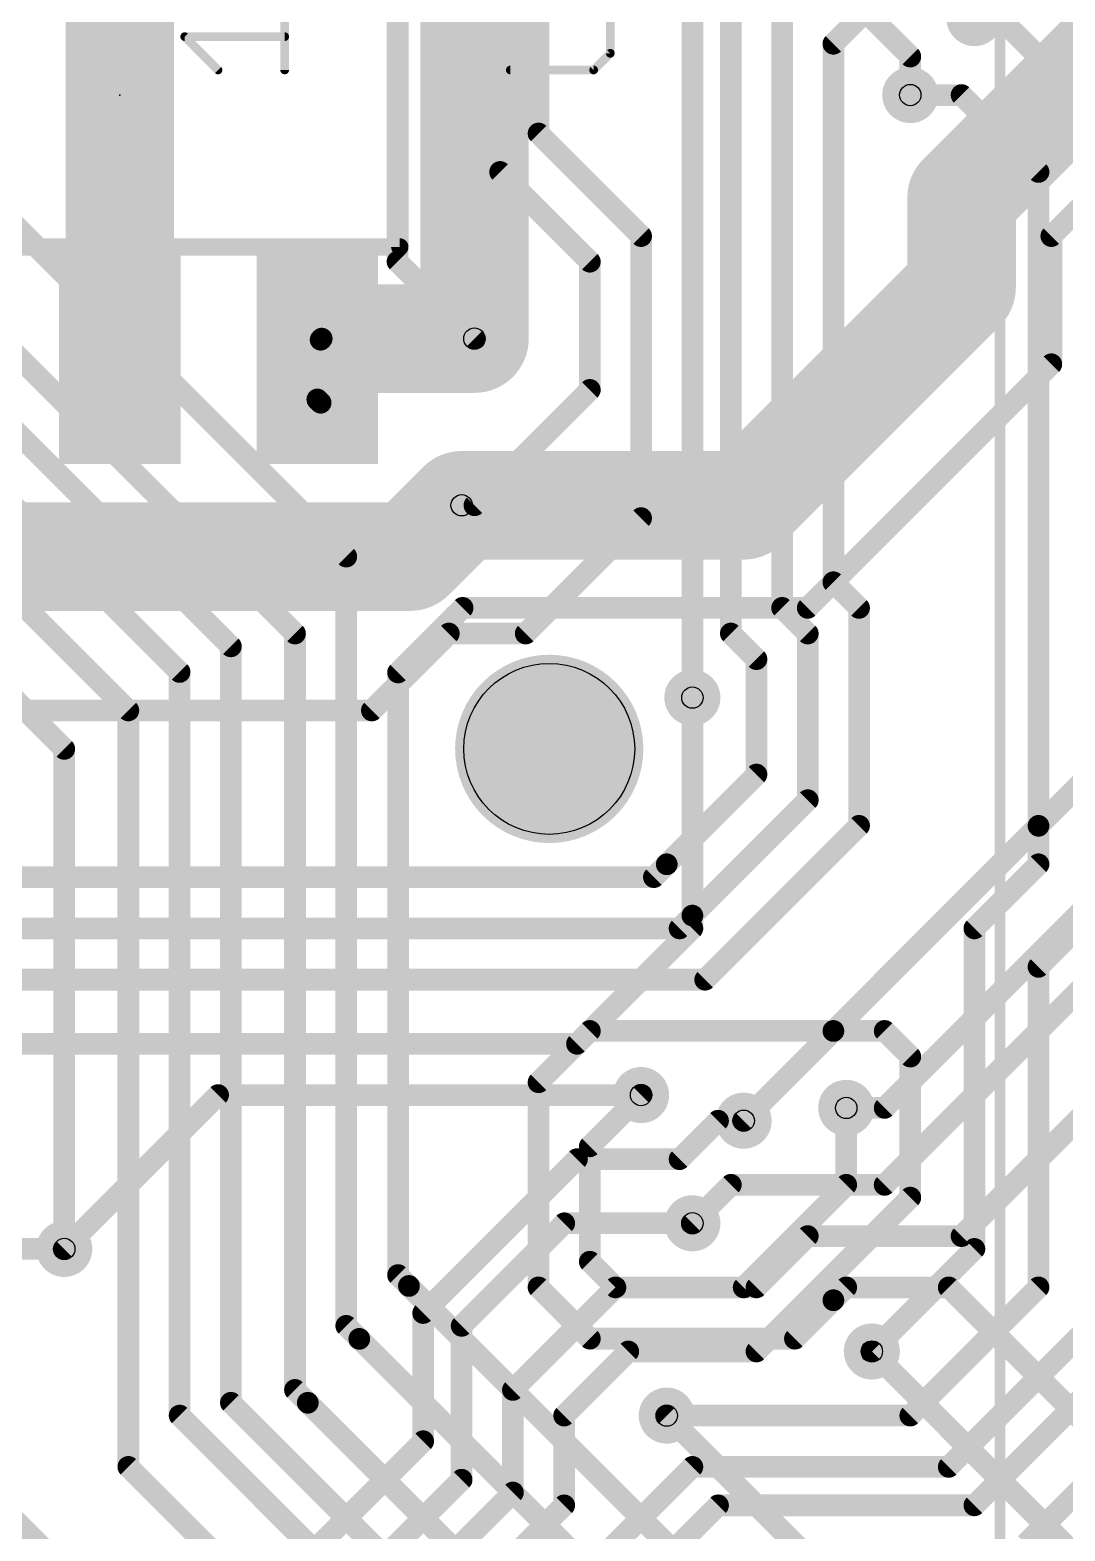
# Model space of a CAD drawing. Extents: x 61.5 to 101.4, y 9 to 89.5.
# Drawn here: x 72.8 to 84.91, y 22.8 to 40.36 of the extents above; entities that cross this region are included whole.
import ezdxf

# ---------------------------------------------------------------- set-up
doc = ezdxf.new("R2010")
doc.units = 0
for name, color, linetype in [('1', 22, 'CONTINUOUS'), ('16', 175, 'CONTINUOUS'), ('18', 82, 'CONTINUOUS'), ('20', 7, 'CONTINUOUS'), ('21', 253, 'CONTINUOUS'), ('23', 7, 'CONTINUOUS'), ('25', 253, 'CONTINUOUS'), ('27', 253, 'CONTINUOUS'), ('29', 253, 'CONTINUOUS'), ('30', 253, 'CONTINUOUS'), ('31', 253, 'CONTINUOUS'), ('44', 253, 'CONTINUOUS'), ('51', 253, 'CONTINUOUS')]:
    doc.layers.add(name, color=color, linetype=linetype)

# ---------------------------------------------------------------- blocks, each defined once
blk = doc.blocks.new('RECT')
blk.add_solid([(-0.5, -0.5), (0.5, -0.5), (-0.5, 0.5), (0.5, 0.5)])
blk = doc.blocks.new('ROUNDV')
at = {"const_width": 0.5}
blk.add_lwpolyline([(0, -0.25, 1), (0, 0.25, 1), (0, -0.25)], format="xyb", dxfattribs=at)

msp = doc.modelspace()

# ---------------------------------------------------------------- linework, layer by layer
at = {"layer": '1'}
for points, const_width in [([(78.75, 39.15), (78.75, 44.1)], 0.254), ([(78.3, 43.8), (78.3, 38.7)], 0.254), ([(77.1, 42.3), (77.1, 37.65)], 0.254), ([(73.85, 38.55), (73.85, 41.55)], 1.27), ([(83.25, 41.25), (82.2, 40.2)], 0.254), ([(80.55, 32.55), (80.55, 41.1)], 0.254), ([(81, 40.8), (81, 33.3)], 0.254), ([(81.6, 40.5), (81.6, 33.6)], 0.254), ([(84.15, 40.5), (85.35, 39.3)], 0.254), ([(82.2, 40.2), (82.2, 33.9)], 0.254), ([(83.7, 39.6), (83.1, 39.6)], 0.254), ([(84.6, 38.7), (83.7, 39.6)], 0.254), ([(73.85, 36.5012), (73.85, 38.55)], 1.27), ([(79.95, 37.95), (78.75, 39.15)], 0.254), ([(78.3, 38.7), (79.35, 37.65)], 0.254), ([(84.6, 38.7), (84.6, 30.6)], 0.254), ([(79.95, 34.65), (79.95, 37.95)], 0.254), ([(77.1, 37.65), (78, 36.75)], 0.254), ([(79.35, 37.65), (79.35, 36.15)], 0.254), ([(76.2126, 36.75), (77.25, 36.75)], 1.27), ([(77.25, 36.75), (78, 36.75)], 1.27), ([(76.2, 36.7374), (76.2126, 36.75)], 0.254), ([(76.2, 36), (76.2, 36.7374)], 0.254), ([(76.1614, 36.5012), (76.1614, 36.0386)], 0.254), ([(79.35, 36.15), (78, 34.8)], 0.254), ([(76.1614, 36.0386), (76.2, 36)], 0.254), ([(77.25, 34.2), (77.85, 34.8)], 1.27), ([(71.85, 34.2), (75, 34.2)], 1.27), ([(75, 34.2), (77.25, 34.2)], 1.27), ([(78, 34.8), (77.85, 34.8)], 0.254), ([(78.6, 33.3), (79.95, 34.65)], 0.254), ([(82.2, 33.9), (82.5, 33.6)], 0.254), ([(81.6, 33.6), (81.9, 33.3)], 0.254), ([(82.5, 33.6), (82.5, 31.05)], 0.254), ([(76.8, 32.4), (77.7, 33.3)], 0.254), ([(77.7, 33.3), (78.6, 33.3)], 0.254), ([(81, 33.3), (81.3, 33)], 0.254), ([(81.9, 33.3), (81.9, 31.35)], 0.254), ([(81.3, 33), (81.3, 31.65)], 0.254), ([(69.9, 32.4), (76.8, 32.4)], 0.254), ([(81.3, 31.65), (80.25, 30.6)], 0.254), ([(81.9, 31.35), (80.55, 30)], 0.254), ([(82.5, 31.05), (80.7, 29.25)], 0.254), ([(80.1, 30.45), (70.35, 30.45)], 0.254), ([(80.25, 30.6), (80.1, 30.45)], 0.254), ([(83.85, 29.85), (84.6, 30.6)], 0.254), ([(80.55, 30), (80.4, 29.85)], 0.254), ([(84.6, 29.4), (85.2, 30)], 0.254), ([(80.4, 29.85), (70.8, 29.85)], 0.254), ([(83.85, 26.1), (83.85, 29.85)], 0.254), ([(84.6, 25.65), (84.6, 29.4)], 0.254), ([(80.7, 29.25), (71.25, 29.25)], 0.254), ([(72.6, 28.5), (78.6, 28.5)], 0.254), ([(78.6, 28.5), (79.05, 28.5)], 0.254), ([(79.05, 28.5), (79.2, 28.5)], 0.254), ([(79.2, 28.5), (79.35, 28.65)], 0.254), ([(79.35, 28.65), (82.8, 28.65)], 0.254), ([(82.8, 28.65), (83.1, 28.35)], 0.254), ([(83.1, 26.7), (83.1, 28.35)], 0.254), ([(73.2, 26.1), (75, 27.9)], 0.254), ([(75, 27.9), (79.95, 27.9)], 0.254), ([(82.35, 27.75), (82.35, 26.85)], 0.254), ([(80.4, 27.15), (80.85, 27.6)], 0.254), ([(80.85, 27.6), (81.15, 27.6)], 0.254), ([(77.4, 25.35), (79.2, 27.15)], 0.254), ([(79.2, 27.15), (80.4, 27.15)], 0.254), ([(82.35, 26.85), (81.15, 25.65)], 0.254), ([(81.3, 24.9), (83.1, 26.7)], 0.254), ([(79.05, 26.4), (77.85, 25.2)], 0.254), ([(80.55, 26.4), (79.05, 26.4)], 0.254), ([(82.65, 24.9), (83.85, 26.1)], 0.254), ([(79.65, 25.65), (78.45, 24.45)], 0.254), ([(81.15, 25.65), (79.65, 25.65)], 0.254), ([(83.1, 24.15), (84.6, 25.65)], 0.254), ([(77.4, 23.85), (77.4, 25.35)], 0.254), ([(83.55, 23.55), (85.35, 25.35)], 0.254), ([(77.85, 23.4), (77.85, 25.2)], 0.254), ([(83.85, 23.1), (85.95, 25.2)], 0.254), ([(79.05, 24.15), (79.8, 24.9)], 0.254), ([(79.8, 24.9), (81.3, 24.9)], 0.254), ([(84.45, 22.65), (86.55, 24.75)], 0.254), ([(78.45, 24.45), (78.45, 23.25)], 0.254), ([(79.05, 23.1), (79.05, 24.15)], 0.254), ([(80.25, 24.15), (83.1, 24.15)], 0.254), ([(76.15, 22.6), (77.4, 23.85)], 0.254), ([(78.65, 21.65), (80.55, 23.55)], 0.254), ([(80.55, 23.55), (83.55, 23.55)], 0.254), ([(76.65, 22.2), (77.85, 23.4)], 0.254), ([(77.15, 21.95), (78.45, 23.25)], 0.254), ([(78.15, 22.2), (79.05, 23.1)], 0.254), ([(79.15, 21.4), (80.85, 23.1)], 0.254), ([(80.85, 23.1), (83.85, 23.1)], 0.254)]:
    msp.add_lwpolyline(points, dxfattribs=dict(at, const_width=const_width))
for points, const_width in [([(82.2635, 40.2, 1), (82.1365, 40.2)], 0.127), ([(82.1551, 40.2449, 1), (82.2449, 40.1551)], 0.127), ([(83.1, 39.6635, 1), (83.1, 39.5365)], 0.127), ([(83.7449, 39.6449, 1), (83.6551, 39.5551)], 0.127), ([(83.7, 39.5365, 1), (83.7, 39.6635)], 0.127), ([(74.1675, 38.55, 1), (73.5325, 38.55)], 0.635), ([(78.7949, 39.1949, 1), (78.7051, 39.1051)], 0.127), ([(78.6865, 39.15, 1), (78.8135, 39.15)], 0.127), ([(73.5325, 38.55, 1), (74.1675, 38.55)], 0.635), ([(78.3449, 38.7449, 1), (78.2551, 38.6551)], 0.127), ([(84.6635, 38.7, 1), (84.5365, 38.7)], 0.127), ([(78.2365, 38.7, 1), (78.3635, 38.7)], 0.127), ([(84.5551, 38.6551, 1), (84.6449, 38.7449)], 0.127), ([(80.0135, 37.95, 1), (79.8865, 37.95)], 0.127), ([(79.9051, 37.9051, 1), (79.9949, 37.9949)], 0.127), ([(77.1449, 37.6949, 1), (77.0551, 37.6051)], 0.127), ([(79.4135, 37.65, 1), (79.2865, 37.65)], 0.127), ([(79.3051, 37.6051, 1), (79.3949, 37.6949)], 0.127), ([(77.0365, 37.65, 1), (77.1635, 37.65)], 0.127), ([(76.2126, 37.0675, 1), (76.2126, 36.4325)], 0.635), ([(77.25, 37.0675, 1), (77.25, 36.4325)], 0.635), ([(77.25, 36.4325, 1), (77.25, 37.0675)], 0.635), ([(78, 36.4325, 1), (78, 37.0675)], 0.635), ([(73.5325, 36.5012, 1), (74.1675, 36.5012)], 0.635), ([(76.2635, 36.7374, 1), (76.1365, 36.7374)], 0.127), ([(76.1551, 36.7823, 1), (76.2449, 36.6925)], 0.127), ([(76.2575, 36.7051, 1), (76.1677, 36.7949)], 0.127), ([(77.9551, 36.7051, 1), (78.0449, 36.7949)], 0.127), ([(76.2249, 36.5012, 1), (76.0979, 36.5012)], 0.127), ([(79.2865, 36.15, 1), (79.4135, 36.15)], 0.127), ([(79.3949, 36.1051, 1), (79.3051, 36.1949)], 0.127), ([(76.2063, 36.0835, 1), (76.1165, 35.9937)], 0.127), ([(76.0979, 36.0386, 1), (76.2249, 36.0386)], 0.127), ([(76.1365, 36, 1), (76.2635, 36)], 0.127), ([(76.1551, 35.9551, 1), (76.2449, 36.0449)], 0.127), ([(78.0745, 34.5755, 1), (77.6255, 35.0245)], 0.635), ([(75, 34.5175, 1), (75, 33.8825)], 0.635), ([(75, 33.8825, 1), (75, 34.5175)], 0.635), ([(77.25, 33.8825, 1), (77.25, 34.5175)], 0.635), ([(77.85, 34.8635, 1), (77.85, 34.7365)], 0.127), ([(77.9551, 34.8449, 1), (78.0449, 34.7551)], 0.127), ([(78, 34.7365, 1), (78, 34.8635)], 0.127), ([(79.9949, 34.6051, 1), (79.9051, 34.6949)], 0.127), ([(77.0255, 34.4245, 1), (77.4745, 33.9755)], 0.635), ([(79.8865, 34.65, 1), (80.0135, 34.65)], 0.127), ([(82.2449, 33.9449, 1), (82.1551, 33.8551)], 0.127), ([(82.1365, 33.9, 1), (82.2635, 33.9)], 0.127), ([(81.6449, 33.6449, 1), (81.5551, 33.5551)], 0.127), ([(82.5635, 33.6, 1), (82.4365, 33.6)], 0.127), ([(81.5365, 33.6, 1), (81.6635, 33.6)], 0.127), ([(82.4551, 33.5551, 1), (82.5449, 33.6449)], 0.127), ([(77.7, 33.3635, 1), (77.7, 33.2365)], 0.127), ([(77.7449, 33.2551, 1), (77.6551, 33.3449)], 0.127), ([(78.5551, 33.3449, 1), (78.6449, 33.2551)], 0.127), ([(78.6, 33.2365, 1), (78.6, 33.3635)], 0.127), ([(81.0449, 33.3449, 1), (80.9551, 33.2551)], 0.127), ([(81.9635, 33.3, 1), (81.8365, 33.3)], 0.127), ([(81.8551, 33.2551, 1), (81.9449, 33.3449)], 0.127), ([(80.9365, 33.3, 1), (81.0635, 33.3)], 0.127), ([(81.3635, 33, 1), (81.2365, 33)], 0.127), ([(81.2551, 32.9551, 1), (81.3449, 33.0449)], 0.127), ([(76.7551, 32.4449, 1), (76.8449, 32.3551)], 0.127), ([(76.8, 32.3365, 1), (76.8, 32.4635)], 0.127), ([(80.4865, 32.55, 1), (80.6135, 32.55)], 0.127), ([(81.2365, 31.65, 1), (81.3635, 31.65)], 0.127), ([(81.3449, 31.6051, 1), (81.2551, 31.6949)], 0.127), ([(81.9449, 31.3051, 1), (81.8551, 31.3949)], 0.127), ([(81.8365, 31.35, 1), (81.9635, 31.35)], 0.127), ([(82.4365, 31.05, 1), (82.5635, 31.05)], 0.127), ([(82.5449, 31.0051, 1), (82.4551, 31.0949)], 0.127), ([(80.0551, 30.4949, 1), (80.1449, 30.4051)], 0.127), ([(80.1, 30.3865, 1), (80.1, 30.5135)], 0.127), ([(80.2051, 30.6449, 1), (80.2949, 30.5551)], 0.127), ([(80.2949, 30.5551, 1), (80.2051, 30.6449)], 0.127), ([(84.5365, 30.6, 1), (84.6635, 30.6)], 0.127), ([(84.6449, 30.5551, 1), (84.5551, 30.6449)], 0.127), ([(80.5051, 30.0449, 1), (80.5949, 29.9551)], 0.127), ([(80.5949, 29.9551, 1), (80.5051, 30.0449)], 0.127), ([(80.3551, 29.8949, 1), (80.4449, 29.8051)], 0.127), ([(80.4, 29.7865, 1), (80.4, 29.9135)], 0.127), ([(83.9135, 29.85, 1), (83.7865, 29.85)], 0.127), ([(83.8051, 29.8949, 1), (83.8949, 29.8051)], 0.127), ([(84.6635, 29.4, 1), (84.5365, 29.4)], 0.127), ([(84.5551, 29.4449, 1), (84.6449, 29.3551)], 0.127), ([(80.6551, 29.2949, 1), (80.7449, 29.2051)], 0.127), ([(80.7, 29.1865, 1), (80.7, 29.3135)], 0.127), ([(78.6, 28.5635, 1), (78.6, 28.4365)], 0.127), ([(78.6, 28.4365, 1), (78.6, 28.5635)], 0.127), ([(79.05, 28.5635, 1), (79.05, 28.4365)], 0.127), ([(79.05, 28.4365, 1), (79.05, 28.5635)], 0.127), ([(79.2, 28.4365, 1), (79.2, 28.5635)], 0.127), ([(79.35, 28.7135, 1), (79.35, 28.5865)], 0.127), ([(79.3949, 28.6051, 1), (79.3051, 28.6949)], 0.127), ([(82.8449, 28.6949, 1), (82.7551, 28.6051)], 0.127), ([(82.8, 28.5865, 1), (82.8, 28.7135)], 0.127), ([(79.1551, 28.5449, 1), (79.2449, 28.4551)], 0.127), ([(83.1635, 28.35, 1), (83.0365, 28.35)], 0.127), ([(83.0551, 28.3051, 1), (83.1449, 28.3949)], 0.127), ([(75, 27.9635, 1), (75, 27.8365)], 0.127), ([(75.0449, 27.8551, 1), (74.9551, 27.9449)], 0.127), ([(79.95, 27.8365, 1), (79.95, 27.9635)], 0.127), ([(82.4135, 27.75, 1), (82.2865, 27.75)], 0.127), ([(80.85, 27.6635, 1), (80.85, 27.5365)], 0.127), ([(80.8949, 27.5551, 1), (80.8051, 27.6449)], 0.127), ([(81.15, 27.5365, 1), (81.15, 27.6635)], 0.127), ([(79.2, 27.2135, 1), (79.2, 27.0865)], 0.127), ([(79.2449, 27.1051, 1), (79.1551, 27.1949)], 0.127), ([(80.3551, 27.1949, 1), (80.4449, 27.1051)], 0.127), ([(80.4, 27.0865, 1), (80.4, 27.2135)], 0.127), ([(82.2865, 26.85, 1), (82.4135, 26.85)], 0.127), ([(82.3949, 26.8051, 1), (82.3051, 26.8949)], 0.127), ([(83.0365, 26.7, 1), (83.1635, 26.7)], 0.127), ([(83.1449, 26.6551, 1), (83.0551, 26.7449)], 0.127), ([(79.05, 26.4635, 1), (79.05, 26.3365)], 0.127), ([(79.0949, 26.3551, 1), (79.0051, 26.4449)], 0.127), ([(80.55, 26.3365, 1), (80.55, 26.4635)], 0.127), ([(73.1551, 26.1449, 1), (73.2449, 26.0551)], 0.127), ([(83.8949, 26.0551, 1), (83.8051, 26.1449)], 0.127), ([(83.7865, 26.1, 1), (83.9135, 26.1)], 0.127), ([(79.65, 25.7135, 1), (79.65, 25.5865)], 0.127), ([(79.6949, 25.6051, 1), (79.6051, 25.6949)], 0.127), ([(81.1051, 25.6949, 1), (81.1949, 25.6051)], 0.127), ([(81.15, 25.5865, 1), (81.15, 25.7135)], 0.127), ([(84.5365, 25.65, 1), (84.6635, 25.65)], 0.127), ([(84.6449, 25.6051, 1), (84.5551, 25.6949)], 0.127), ([(77.4635, 25.35, 1), (77.3365, 25.35)], 0.127), ([(77.3551, 25.3949, 1), (77.4449, 25.3051)], 0.127), ([(77.9135, 25.2, 1), (77.7865, 25.2)], 0.127), ([(77.8051, 25.2449, 1), (77.8949, 25.1551)], 0.127), ([(79.8, 24.9635, 1), (79.8, 24.8365)], 0.127), ([(79.8449, 24.8551, 1), (79.7551, 24.9449)], 0.127), ([(81.2551, 24.9449, 1), (81.3449, 24.8551)], 0.127), ([(81.3, 24.8365, 1), (81.3, 24.9635)], 0.127), ([(82.6051, 24.9449, 1), (82.6949, 24.8551)], 0.127), ([(78.5135, 24.45, 1), (78.3865, 24.45)], 0.127), ([(78.4051, 24.4949, 1), (78.4949, 24.4051)], 0.127), ([(79.1135, 24.15, 1), (78.9865, 24.15)], 0.127), ([(79.0051, 24.1949, 1), (79.0949, 24.1051)], 0.127), ([(80.25, 24.2135, 1), (80.25, 24.0865)], 0.127), ([(83.0551, 24.1949, 1), (83.1449, 24.1051)], 0.127), ([(83.1, 24.0865, 1), (83.1, 24.2135)], 0.127), ([(77.3365, 23.85, 1), (77.4635, 23.85)], 0.127), ([(77.4449, 23.8051, 1), (77.3551, 23.8949)], 0.127), ([(80.55, 23.6135, 1), (80.55, 23.4865)], 0.127), ([(80.5949, 23.5051, 1), (80.5051, 23.5949)], 0.127), ([(83.5051, 23.5949, 1), (83.5949, 23.5051)], 0.127), ([(83.55, 23.4865, 1), (83.55, 23.6135)], 0.127), ([(77.7865, 23.4, 1), (77.9135, 23.4)], 0.127), ([(77.8949, 23.3551, 1), (77.8051, 23.4449)], 0.127), ([(78.4949, 23.2051, 1), (78.4051, 23.2949)], 0.127), ([(78.3865, 23.25, 1), (78.5135, 23.25)], 0.127), ([(79.0949, 23.0551, 1), (79.0051, 23.1449)], 0.127), ([(80.85, 23.1635, 1), (80.85, 23.0365)], 0.127), ([(80.8949, 23.0551, 1), (80.8051, 23.1449)], 0.127), ([(83.8051, 23.1449, 1), (83.8949, 23.0551)], 0.127), ([(83.85, 23.0365, 1), (83.85, 23.1635)], 0.127), ([(78.9865, 23.1, 1), (79.1135, 23.1)], 0.127)]:
    msp.add_lwpolyline(points, format="xyb", dxfattribs=dict(at, const_width=const_width))
at = {"layer": '16'}
for points, const_width in [([(80.55, 42.6), (83.1, 40.05)], 0.254), ([(78, 36.9), (78, 42)], 1.27), ([(83.7, 38.4), (86.1, 40.8)], 1.27), ([(83.1, 40.05), (83.1, 39.6)], 0.254), ([(75.9, 33.3), (69.75, 39.45)], 0.254), ([(68.1, 39.3), (74.55, 32.85)], 0.254), ([(69, 39.3), (75.15, 33.15)], 0.254), ([(71.55, 39.15), (76.5, 34.2)], 0.254), ([(67.35, 39), (73.95, 32.4)], 0.254), ([(83.7, 37.35), (83.7, 38.4)], 1.27), ([(66.45, 38.7), (73.2, 31.95)], 0.254), ([(85.2, 38.4), (84.75, 37.95)], 0.254), ([(81.75, 35.4), (83.7, 37.35)], 1.27), ([(84.75, 37.95), (84.75, 37.2)], 0.254), ([(78, 36.75), (78, 36.9)], 1.27), ([(84.75, 37.2), (84.75, 36.45)], 0.254), ([(84.75, 36.45), (81.9, 33.6)], 0.254), ([(81.75, 35.4), (81.15, 34.8)], 1.27), ([(79.05, 34.8), (77.85, 34.8)], 1.27), ([(81.15, 34.8), (79.05, 34.8)], 1.27), ([(76.5, 34.2), (76.5, 25.2)], 0.254), ([(77.8611, 33.6), (77.1057, 32.8445)], 0.254), ([(81.9, 33.6), (77.8611, 33.6)], 0.254), ([(75.9, 24.45), (75.9, 33.3)], 0.254), ([(75.15, 24.3), (75.15, 33.15)], 0.254), ([(74.55, 32.85), (74.55, 24.15)], 0.254), ([(77.1057, 25.7943), (77.1057, 32.8445)], 0.254), ([(80.55, 32.55), (80.55, 29.85)], 0.254), ([(73.95, 32.4), (73.95, 23.55)], 0.254), ([(84.6, 31.05), (85.8, 32.25)], 0.254), ([(73.2, 31.95), (73.2, 27.6)], 0.254), ([(82.2, 28.65), (84.6, 31.05)], 0.254), ([(85.2, 30.15), (82.8, 27.75)], 0.254), ([(82.8, 26.85), (85.95, 30)], 0.254), ([(80.55, 29.85), (78.75, 28.05)], 0.254), ([(83.7, 26.25), (86.85, 29.4)], 0.254), ([(81.15, 27.6), (82.2, 28.65)], 0.254), ([(78.75, 28.05), (78.75, 25.65)], 0.254), ([(79.95, 27.9), (79.35, 27.3)], 0.254), ([(82.8, 27.75), (82.35, 27.75)], 0.254), ([(73.2, 27.6), (73.2, 26.1)], 0.254), ([(79.35, 27.3), (79.35, 25.95)], 0.254), ([(80.55, 26.4), (81, 26.85)], 0.254), ([(81, 26.85), (82.8, 26.85)], 0.254), ([(81.3, 25.65), (81.9, 26.25)], 0.254), ([(81.9, 26.25), (83.7, 26.25)], 0.254), ([(68.85, 26.1), (73.2, 26.1)], 0.254), ([(79.35, 25.95), (79.65, 25.65)], 0.254), ([(77.2334, 25.6666), (77.1057, 25.7943)], 0.254), ([(84.75, 18.15), (77.2334, 25.6666)], 0.254), ([(78.75, 25.65), (79.35, 25.05)], 0.254), ([(79.65, 25.65), (81.3, 25.65)], 0.254), ([(82.2, 25.5), (82.35, 25.65)], 0.254), ([(82.35, 25.65), (83.55, 25.65)], 0.254), ([(83.55, 25.65), (86.1, 23.1)], 0.254), ([(81.75, 25.05), (82.2, 25.5)], 0.254), ([(76.5, 25.2), (76.6525, 25.0475)], 0.254), ([(76.6525, 25.0475), (76.643, 25.0475)], 0.254), ([(84.15, 17.55), (76.6525, 25.0475)], 0.254), ([(79.35, 25.05), (81.75, 25.05)], 0.254), ([(86.7, 20.85), (82.65, 24.9)], 0.254), ([(75.15, 24.3), (81.3, 18.15)], 0.254), ([(76.05, 24.3), (75.9, 24.45)], 0.254), ([(76.05, 24.3), (82.5, 17.85)], 0.254), ([(74.55, 24.15), (79.04, 19.66)], 0.254), ([(80.25, 24.15), (85.95, 18.45)], 0.254), ([(77.4, 18.15), (71.7, 23.85)], 0.254), ([(73.95, 23.55), (78.15, 19.35)], 0.254)]:
    msp.add_lwpolyline(points, dxfattribs=dict(at, const_width=const_width))
for points, const_width in [([(83.1635, 40.05, 1), (83.0365, 40.05)], 0.127), ([(83.0551, 40.0051, 1), (83.1449, 40.0949)], 0.127), ([(83.0365, 39.6, 1), (83.1635, 39.6)], 0.127), ([(84.0175, 38.4, 1), (83.3825, 38.4)], 0.635), ([(83.4755, 38.6245, 1), (83.9245, 38.1755)], 0.635), ([(83.9245, 37.1255, 1), (83.4755, 37.5745)], 0.635), ([(84.8135, 37.95, 1), (84.6865, 37.95)], 0.127), ([(84.7051, 37.9949, 1), (84.7949, 37.9051)], 0.127), ([(83.3825, 37.35, 1), (84.0175, 37.35)], 0.635), ([(78.3175, 36.9, 1), (77.6825, 36.9)], 0.635), ([(84.8135, 37.2, 1), (84.6865, 37.2)], 0.127), ([(84.6865, 37.2, 1), (84.8135, 37.2)], 0.127), ([(77.6825, 36.9, 1), (78.3175, 36.9)], 0.635), ([(77.6825, 36.75, 1), (78.3175, 36.75)], 0.635), ([(84.7949, 36.4051, 1), (84.7051, 36.4949)], 0.127), ([(84.6865, 36.45, 1), (84.8135, 36.45)], 0.127), ([(81.9745, 35.1755, 1), (81.5255, 35.6245)], 0.635), ([(81.5255, 35.6245, 1), (81.9745, 35.1755)], 0.635), ([(77.85, 35.1175, 1), (77.85, 34.4825)], 0.635), ([(79.05, 35.1175, 1), (79.05, 34.4825)], 0.635), ([(79.05, 34.4825, 1), (79.05, 35.1175)], 0.635), ([(80.9255, 35.0245, 1), (81.3745, 34.5755)], 0.635), ([(81.15, 34.4825, 1), (81.15, 35.1175)], 0.635), ([(76.5635, 34.2, 1), (76.4365, 34.2)], 0.127), ([(76.4551, 34.1551, 1), (76.5449, 34.2449)], 0.127), ([(77.8611, 33.6635, 1), (77.8611, 33.5365)], 0.127), ([(77.906, 33.5551, 1), (77.8162, 33.6449)], 0.127), ([(81.9, 33.5365, 1), (81.9, 33.6635)], 0.127), ([(81.8551, 33.6449, 1), (81.9449, 33.5551)], 0.127), ([(75.9635, 33.3, 1), (75.8365, 33.3)], 0.127), ([(75.8551, 33.2551, 1), (75.9449, 33.3449)], 0.127), ([(75.2135, 33.15, 1), (75.0865, 33.15)], 0.127), ([(75.1051, 33.1051, 1), (75.1949, 33.1949)], 0.127), ([(74.6135, 32.85, 1), (74.4865, 32.85)], 0.127), ([(74.5051, 32.8051, 1), (74.5949, 32.8949)], 0.127), ([(77.1692, 32.8445, 1), (77.0422, 32.8445)], 0.127), ([(77.0608, 32.8895, 1), (77.1506, 32.7996)], 0.127), ([(80.6135, 32.55, 1), (80.4865, 32.55)], 0.127), ([(74.0135, 32.4, 1), (73.8865, 32.4)], 0.127), ([(73.9051, 32.3551, 1), (73.9949, 32.4449)], 0.127), ([(73.2635, 31.95, 1), (73.1365, 31.95)], 0.127), ([(73.1551, 31.9051, 1), (73.2449, 31.9949)], 0.127), ([(84.5551, 31.0949, 1), (84.6449, 31.0051)], 0.127), ([(84.6449, 31.0051, 1), (84.5551, 31.0949)], 0.127), ([(80.4865, 29.85, 1), (80.6135, 29.85)], 0.127), ([(80.5949, 29.8051, 1), (80.5051, 29.8949)], 0.127), ([(82.1551, 28.6949, 1), (82.2449, 28.6051)], 0.127), ([(82.2449, 28.6051, 1), (82.1551, 28.6949)], 0.127), ([(78.8135, 28.05, 1), (78.6865, 28.05)], 0.127), ([(78.7051, 28.0949, 1), (78.7949, 28.0051)], 0.127), ([(79.9949, 27.8551, 1), (79.9051, 27.9449)], 0.127), ([(82.35, 27.8135, 1), (82.35, 27.6865)], 0.127), ([(82.7551, 27.7949, 1), (82.8449, 27.7051)], 0.127), ([(82.8, 27.6865, 1), (82.8, 27.8135)], 0.127), ([(73.2635, 27.6, 1), (73.1365, 27.6)], 0.127), ([(73.1365, 27.6, 1), (73.2635, 27.6)], 0.127), ([(81.1051, 27.6449, 1), (81.1949, 27.5551)], 0.127), ([(79.4135, 27.3, 1), (79.2865, 27.3)], 0.127), ([(79.3051, 27.3449, 1), (79.3949, 27.2551)], 0.127), ([(81, 26.9135, 1), (81, 26.7865)], 0.127), ([(81.0449, 26.8051, 1), (80.9551, 26.8949)], 0.127), ([(82.7551, 26.8949, 1), (82.8449, 26.8051)], 0.127), ([(82.8, 26.7865, 1), (82.8, 26.9135)], 0.127), ([(80.5051, 26.4449, 1), (80.5949, 26.3551)], 0.127), ([(81.9, 26.3135, 1), (81.9, 26.1865)], 0.127), ([(81.9449, 26.2051, 1), (81.8551, 26.2949)], 0.127), ([(83.6551, 26.2949, 1), (83.7449, 26.2051)], 0.127), ([(83.7, 26.1865, 1), (83.7, 26.3135)], 0.127), ([(73.2, 26.0365, 1), (73.2, 26.1635)], 0.127), ([(73.1365, 26.1, 1), (73.2635, 26.1)], 0.127), ([(79.3949, 25.9949, 1), (79.3051, 25.9051)], 0.127), ([(79.2865, 25.95, 1), (79.4135, 25.95)], 0.127), ([(77.1506, 25.8392, 1), (77.0608, 25.7494)], 0.127), ([(77.0422, 25.7943, 1), (77.1692, 25.7943)], 0.127), ([(77.2783, 25.7115, 1), (77.1885, 25.6217)], 0.127), ([(77.1885, 25.6217, 1), (77.2783, 25.7115)], 0.127), ([(78.7949, 25.6949, 1), (78.7051, 25.6051)], 0.127), ([(78.6865, 25.65, 1), (78.8135, 25.65)], 0.127), ([(79.65, 25.7135, 1), (79.65, 25.5865)], 0.127), ([(79.6051, 25.6051, 1), (79.6949, 25.6949)], 0.127), ([(81.2551, 25.6949, 1), (81.3449, 25.6051)], 0.127), ([(81.3, 25.5865, 1), (81.3, 25.7135)], 0.127), ([(82.35, 25.7135, 1), (82.35, 25.5865)], 0.127), ([(82.3949, 25.6051, 1), (82.3051, 25.6949)], 0.127), ([(83.5949, 25.6949, 1), (83.5051, 25.6051)], 0.127), ([(83.55, 25.5865, 1), (83.55, 25.7135)], 0.127), ([(82.1551, 25.5449, 1), (82.2449, 25.4551)], 0.127), ([(82.2449, 25.4551, 1), (82.1551, 25.5449)], 0.127), ([(76.5449, 25.2449, 1), (76.4551, 25.1551)], 0.127), ([(76.4365, 25.2, 1), (76.5635, 25.2)], 0.127), ([(76.643, 25.111, 1), (76.643, 24.984)], 0.127), ([(76.6974, 25.0924, 1), (76.6076, 25.0026)], 0.127), ([(76.6076, 25.0026, 1), (76.6974, 25.0924)], 0.127), ([(76.6525, 24.984, 1), (76.6525, 25.111)], 0.127), ([(79.35, 25.1135, 1), (79.35, 24.9865)], 0.127), ([(79.3051, 25.0051, 1), (79.3949, 25.0949)], 0.127), ([(81.7051, 25.0949, 1), (81.7949, 25.0051)], 0.127), ([(81.75, 24.9865, 1), (81.75, 25.1135)], 0.127), ([(82.6949, 24.9449, 1), (82.6051, 24.8551)], 0.127), ([(75.1949, 24.3449, 1), (75.1051, 24.2551)], 0.127), ([(75.9449, 24.4949, 1), (75.8551, 24.4051)], 0.127), ([(75.8365, 24.45, 1), (75.9635, 24.45)], 0.127), ([(76.0949, 24.3449, 1), (76.0051, 24.2551)], 0.127), ([(74.5949, 24.1949, 1), (74.5051, 24.1051)], 0.127), ([(75.0865, 24.3, 1), (75.2135, 24.3)], 0.127), ([(76.0051, 24.2551, 1), (76.0949, 24.3449)], 0.127), ([(80.2949, 24.1949, 1), (80.2051, 24.1051)], 0.127), ([(74.4865, 24.15, 1), (74.6135, 24.15)], 0.127), ([(73.9949, 23.5949, 1), (73.9051, 23.5051)], 0.127), ([(73.8865, 23.55, 1), (74.0135, 23.55)], 0.127)]:
    msp.add_lwpolyline(points, format="xyb", dxfattribs=dict(at, const_width=const_width))
at = {"layer": '20'}
msp.add_circle((78.875, 31.95), 1, dxfattribs=at)
at = {"layer": '21'}
for points, const_width in [([(84.15, 89.25), (84.15, 9.25)], 0.127), ([(77.1266, 41.378), (77.1266, 37.822)], 0.2032), ([(77.1266, 37.822), (70.5734, 37.822)], 0.2032)]:
    msp.add_lwpolyline(points, dxfattribs=dict(at, const_width=const_width))
at = {"layer": '21', "const_width": 0.1016}
for points in [[(77.0758, 37.822, 1), (77.1774, 37.822)], [(77.1266, 37.7712, 1), (77.1266, 37.8728)]]:
    msp.add_lwpolyline(points, format="xyb", dxfattribs=at)
at = {"layer": '23'}
msp.add_point((73.85, 39.6), dxfattribs=at)
at = {"layer": '25', "const_width": 0.1016}
for points in [[(79.5892, 40.0881), (79.5892, 40.4779)], [(79.3943, 39.8932), (79.5892, 40.0881)], [(78.4198, 39.8932), (79.3943, 39.8932)]]:
    msp.add_lwpolyline(points, dxfattribs=at)
at = {"layer": '25', "const_width": 0.0508}
for points in [[(79.5638, 40.0881, 1), (79.6146, 40.0881)], [(79.6072, 40.0701, 1), (79.5712, 40.1061)], [(78.4198, 39.9186, 1), (78.4198, 39.8678)], [(79.3763, 39.9112, 1), (79.4123, 39.8752)], [(79.3943, 39.8678, 1), (79.3943, 39.9186)]]:
    msp.add_lwpolyline(points, format="xyb", dxfattribs=at)
at = {"layer": '27', "const_width": 0.1016}
for points in [[(75.7792, 39.8932), (75.7792, 40.6728)], [(74.9996, 39.8932), (74.6098, 40.283)], [(74.6098, 40.283), (75.7792, 40.283)]]:
    msp.add_lwpolyline(points, dxfattribs=at)
at = {"layer": '27', "const_width": 0.0508}
for points in [[(74.6278, 40.301, 1), (74.5918, 40.265)], [(74.6098, 40.3084, 1), (74.6098, 40.2576)], [(75.7792, 40.2576, 1), (75.7792, 40.3084)], [(74.9816, 39.8752, 1), (75.0176, 39.9112)], [(75.7538, 39.8932, 1), (75.8046, 39.8932)]]:
    msp.add_lwpolyline(points, format="xyb", dxfattribs=at)
at = {"layer": '29', "const_width": 1.1016}
msp.add_lwpolyline([(78.875, 31.3992, 1), (78.875, 32.5008, 1), (78.875, 31.3992)], format="xyb", dxfattribs=at)
at = {"layer": '30', "const_width": 1.1016}
msp.add_lwpolyline([(78.875, 31.3992, 1), (78.875, 32.5008, 1), (78.875, 31.3992)], format="xyb", dxfattribs=at)
at = {"layer": '44'}
for centre in [(83.1, 39.6), (78, 36.75), (77.85, 34.8), (80.55, 32.55), (79.95, 27.9), (82.35, 27.75), (81.15, 27.6), (80.55, 26.4), (73.2, 26.1), (82.65, 24.9), (80.25, 24.15)]:
    msp.add_circle(centre, 0.125, dxfattribs=at)

# ---------------------------------------------------------------- block references
at = {"layer": '1', "xscale": 1.2192, "yscale": 2.2352}
for p in [(73.85, 36.5012), (76.1614, 36.5012)]:
    msp.add_blockref('RECT', p, dxfattribs=at)
at = {"layer": '18', "xscale": 0.6564, "yscale": 0.6564}
for p in [(83.85, 40.5), (83.85, 40.5), (83.1, 39.6), (83.1, 39.6), (78, 36.75), (78, 36.75), (77.85, 34.8), (77.85, 34.8), (80.55, 32.55), (80.55, 32.55), (79.95, 27.9), (79.95, 27.9), (81.15, 27.6), (81.15, 27.6), (82.35, 27.75), (82.35, 27.75), (80.55, 26.4), (80.55, 26.4), (73.2, 26.1), (73.2, 26.1), (82.65, 24.9), (82.65, 24.9), (80.25, 24.15), (80.25, 24.15)]:
    msp.add_blockref('ROUNDV', p, dxfattribs=at)
at = {"layer": '29', "xscale": 1.4224, "yscale": 2.4384}
for p in [(73.85, 36.5012), (76.1614, 36.5012)]:
    msp.add_blockref('RECT', p, dxfattribs=at)
at = {"layer": '31', "xscale": 1.2192, "yscale": 2.2352}
for p in [(73.85, 36.5012), (76.1614, 36.5012)]:
    msp.add_blockref('RECT', p, dxfattribs=at)
at = {"layer": '51', "xscale": 0.8636, "yscale": 1.8542}
for p in [(73.85, 36.8695), (73.85, 36.8695), (76.1614, 36.8695), (76.1614, 36.8695)]:
    msp.add_blockref('RECT', p, dxfattribs=at)

doc.saveas('drawing.dxf')
